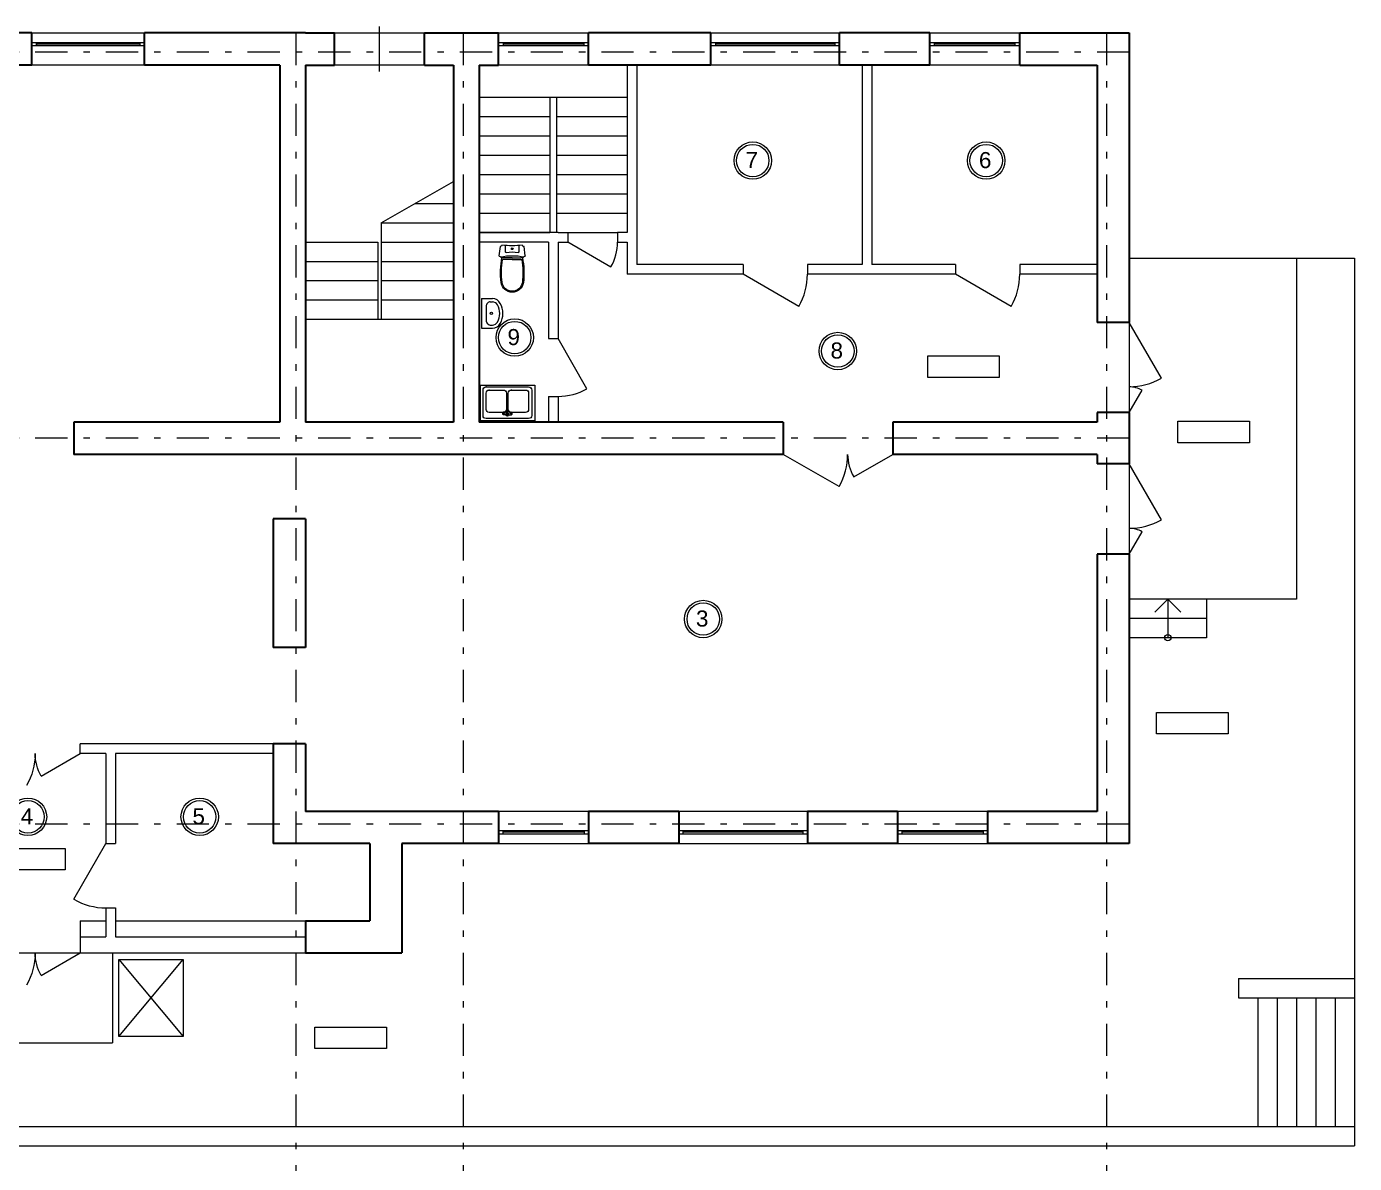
# Model space of a CAD drawing. Header units: metres. Extents: x 0 to 40.5, y 0.5 to 27.9.
# Drawn here: x 18.82 to 39.46, y 10.04 to 27.71 of the extents above; entities that cross this region are included whole.
import ezdxf
from ezdxf.enums import TextEntityAlignment as Align

# ---------------------------------------------------------------- set-up
doc = ezdxf.new("R2010")
doc.units = ezdxf.units.M
doc.header["$MEASUREMENT"] = 0
doc.linetypes.add('( Dashdot )', pattern=[1.001, 0.5, -0.25, 0.001, -0.25])
doc.styles.add('Style-Arial', font='arial.ttf')

# ---------------------------------------------------------------- blocks, each defined once
blk = doc.blocks.new('*U31')
at = {"color": 7, "linetype": 'Continuous', "lineweight": 13}
for radius in [0.291, 0.252]:
    blk.add_circle((0, 0), radius, dxfattribs=at)
at = {"color": 7, "linetype": 'Continuous', "lineweight": 13, "style": 'Style-Arial'}
blk.add_text('3', height=0.25, dxfattribs=at).set_placement((-0.113, 0.133), align=Align.TOP_LEFT)
blk = doc.blocks.new('*U32')
at = {"color": 7, "linetype": 'Continuous', "lineweight": 13}
for radius in [0.291, 0.252]:
    blk.add_circle((0, 0), radius, dxfattribs=at)
at = {"color": 7, "linetype": 'Continuous', "lineweight": 13, "style": 'Style-Arial'}
blk.add_text('4', height=0.25, dxfattribs=at).set_placement((-0.113, 0.133), align=Align.TOP_LEFT)
blk = doc.blocks.new('*U33')
at = {"color": 7, "linetype": 'Continuous', "lineweight": 13}
for radius in [0.291, 0.252]:
    blk.add_circle((0, 0), radius, dxfattribs=at)
at = {"color": 7, "linetype": 'Continuous', "lineweight": 13, "style": 'Style-Arial'}
blk.add_text('5', height=0.25, dxfattribs=at).set_placement((-0.113, 0.133), align=Align.TOP_LEFT)
blk = doc.blocks.new('*U34')
at = {"color": 7, "linetype": 'Continuous', "lineweight": 13}
for radius in [0.291, 0.252]:
    blk.add_circle((0, 0), radius, dxfattribs=at)
at = {"color": 7, "linetype": 'Continuous', "lineweight": 13, "style": 'Style-Arial'}
blk.add_text('6', height=0.25, dxfattribs=at).set_placement((-0.113, 0.133), align=Align.TOP_LEFT)
blk = doc.blocks.new('*U35')
at = {"color": 7, "linetype": 'Continuous', "lineweight": 13}
for radius in [0.291, 0.252]:
    blk.add_circle((0, 0), radius, dxfattribs=at)
at = {"color": 7, "linetype": 'Continuous', "lineweight": 13, "style": 'Style-Arial'}
blk.add_text('7', height=0.25, dxfattribs=at).set_placement((-0.113, 0.133), align=Align.TOP_LEFT)
blk = doc.blocks.new('*U37')
at = {"color": 7, "linetype": 'Continuous', "lineweight": 13}
for radius in [0.291, 0.252]:
    blk.add_circle((0, 0), radius, dxfattribs=at)
at = {"color": 7, "linetype": 'Continuous', "lineweight": 13, "style": 'Style-Arial'}
blk.add_text('8', height=0.25, dxfattribs=at).set_placement((-0.113, 0.133), align=Align.TOP_LEFT)
blk = doc.blocks.new('*U36')
at = {"color": 7, "linetype": 'Continuous', "lineweight": 13}
for radius in [0.291, 0.252]:
    blk.add_circle((0, 0), radius, dxfattribs=at)
at = {"color": 7, "linetype": 'Continuous', "lineweight": 13, "style": 'Style-Arial'}
blk.add_text('9', height=0.25, dxfattribs=at).set_placement((-0.113, 0.133), align=Align.TOP_LEFT)
blk = doc.blocks.new('SINK10')
at = {"color": 252, "linetype": 'Continuous', "lineweight": 13}
for p, q in [((-23, 0), (-23, -16.8)), ((23, 0), (-23, 0)), ((23, 0), (23, -16.8)), ((-17.9, -12.3), (-18, -13.4)), ((-18, -13.4), (-18, -16.8)), ((-17.5, -11.2), (-17.9, -12.3)), ((-16.8, -10.1), (-17.5, -11.2)), ((-15.9, -9.2), (-16.8, -10.1)), ((-14.8, -8.3), (-15.9, -9.2)), ((-13.6, -7.7), (-14.8, -8.3)), ((-12.2, -7.2), (-13.6, -7.7)), ((-10.7, -6.9), (-12.2, -7.2)), ((-9.1, -6.8), (-10.7, -6.9)), ((-9.1, -6.8), (-9.1, -6.8)), ((9.1, -6.8), (-9.1, -6.8)), ((9.1, -6.8), (9.1, -6.8)), ((10.7, -6.9), (9.1, -6.8)), ((12.2, -7.2), (10.7, -6.9)), ((13.6, -7.7), (12.2, -7.2)), ((14.8, -8.3), (13.6, -7.7)), ((15.9, -9.2), (14.8, -8.3)), ((16.8, -10.1), (15.9, -9.2)), ((17.5, -11.2), (16.8, -10.1)), ((17.9, -12.3), (17.5, -11.2)), ((18, -13.4), (17.9, -12.3)), ((18, -13.4), (18, -16.8))]:
    blk.add_line(p, q, dxfattribs=at)
for centre, radius, start, end in [((-9.1, -16.8), 13.9, 180, 241.5254), ((-9.1, -16.8), 8.89, 180, 241.5254), ((0, -15.2), 1.75, 0, 360), ((9.1, -16.8), 8.89, 298.4746, 360), ((9.1, -16.8), 13.9, 298.4746, 360), ((0, 0), 33, 241.5254, 298.4746), ((0, 0), 28, 241.5254, 298.4746)]:
    blk.add_arc(centre, radius, start, end, dxfattribs=at)
blk = doc.blocks.new('ун2')
at = {"color": 252, "linetype": 'Continuous', "lineweight": 13}
for p, q in [((-0.131, -0.114), (-0.131, 0.006)), ((0.131, -0.114), (0.131, 0.006)), ((-0.25, -0.194), (-0.229, -0.012)), ((0, -0.235), (-0.168, -0.235)), ((0, -0.235), (0.168, -0.235)), ((0.25, -0.194), (0.229, -0.012)), ((0, -0.266), (-0.184, -0.266)), ((0, -0.266), (0.184, -0.266))]:
    blk.add_line(p, q, dxfattribs=at)
at = {"color": 252, "linetype": 'Continuous', "lineweight": 13, "extrusion": (0, 0, -1)}
blk.add_circle((0, -0.058), 0.0157, dxfattribs=at)
at = {"color": 252, "linetype": 'Continuous', "lineweight": 13}
for centre, radius, start, end in [((-0.225, 0.014), 0.0259, 262.0147, 1.5137), ((0, 1.373), 1.373, 261.6431, 278.3569), ((0.225, 0.014), 0.0258, 178.1572, 278.1058), ((-0.226, -0.192), 0.0242, 185.3126, 270.5398), ((0, -1.267), 1.076, 77.8721, 102.1279), ((1.292, -0.524), 1.518, 168.8327, 186.9654), ((-0.169, -0.152), 0.0829, 229.7034, 270.7895), ((-0.115, -0.115), 0.0166, 175.2998, 270.088), ((0, -0.594), 0.477, 76.0614, 103.9386), ((0.115, -0.115), 0.0166, 269.912, 4.7002), ((0.169, -0.152), 0.0829, 269.2105, 310.2966), ((-1.292, -0.524), 1.518, 353.0346, 11.1673), ((0.226, -0.192), 0.0242, 269.4602, 354.6874), ((1.29, -0.524), 1.497, 170.087, 187.0749), ((-1.29, -0.524), 1.497, 352.9251, 9.913), ((0, -0.679), 0.217, 187.7539, 269.9084), ((0, -0.679), 0.198, 188.5249, 269.9084), ((0, -0.679), 0.198, 270.0916, 351.4751), ((0, -0.679), 0.217, 270.0916, 352.2461)]:
    blk.add_arc(centre, radius, start, end, dxfattribs=at)
blk = doc.blocks.new('SINK4')
at = {"color": 252, "linetype": 'Continuous', "lineweight": 13}
for p, q in [((-45, 0), (45, 0)), ((-45, -60), (-45, 0)), ((45, -60), (45, 0)), ((-45, -2), (45, -2)), ((-40, -10), (-40, -52)), ((35, -5), (-35, -5)), ((-35, -20), (-35, -47)), ((-6.5, -15), (-30, -15)), ((-7.4, -12), (-7.5, -12.3)), ((-7.5, -12.3), (-7.5, -12.8)), ((-7.5, -12.8), (-7.4, -13.4)), ((-7.1, -11.4), (-7.4, -12)), ((-7.2, -11.9), (-7.4, -12)), ((-7.4, -13.4), (-7.3, -14)), ((-7.3, -14), (-7.1, -14.5)), ((-7, -11.9), (-7.2, -11.9)), ((-6.9, -11.3), (-7.1, -11.4)), ((-7.1, -14.5), (-6.9, -15.1)), ((-6.8, -12.1), (-7, -11.9)), ((-3, -11.2), (-6.9, -11.3)), ((-6.6, -11.3), (-6.9, -11.3)), ((-6.9, -15.1), (-6.6, -15.5)), ((-6.5, -12.5), (-6.8, -12.1)), ((-6.3, -11.6), (-6.6, -11.3)), ((-6.6, -15.5), (-6.4, -15.7)), ((-6.3, -13), (-6.5, -12.5)), ((-6.4, -15.7), (-6.2, -15.7)), ((-5.9, -16), (-6.4, -15.7)), ((-6, -12.1), (-6.3, -11.6)), ((-6.1, -13.6), (-6.3, -13)), ((-6.2, -15.7), (-6, -15.6)), ((-6, -14.2), (-6.1, -13.6)), ((-5.7, -12.7), (-6, -12.1)), ((-5.9, -14.8), (-6, -14.2)), ((-6, -15.6), (-5.9, -15.3)), ((-5.9, -15.3), (-5.9, -14.8)), ((-5.9, -16), (-5.6, -16.1)), ((-5.5, -13.5), (-5.7, -12.7)), ((-2.2, -14.1), (-5.6, -16.1)), ((-5.6, -16.1), (-5.4, -15.9)), ((-5.3, -14.2), (-5.5, -13.5)), ((-5.4, -15.9), (-5.3, -15.5)), ((-5.3, -14.9), (-5.3, -14.2)), ((-5.3, -15.5), (-5.3, -14.9)), ((-2.8, -11.3), (-3, -11.2)), ((-2.6, -11.4), (-2.8, -11.3)), ((-2.3, -10.4), (-2.7, -11.1)), ((-2.7, -11.1), (-2.7, -11.4)), ((-1.9, -11.3), (-2.6, -11.5)), ((-2.4, -11.7), (-2.6, -11.4)), ((-2.3, -12.1), (-2.4, -11.7)), ((-1.6, -9.7), (-2.3, -10.4)), ((-2.1, -12.6), (-2.3, -12.1)), ((-2.2, -14.1), (-2.1, -14)), ((-2, -13), (-2.1, -12.6)), ((-2.1, -14), (-2, -13.8)), ((-2, -13.4), (-2, -13)), ((-2, -13.8), (-2, -13.4)), ((-1.3, -13.6), (-2, -13.8)), ((-2, -13.9), (-1.6, -14.3)), ((-0.9, -9.3), (-1.6, -9.7)), ((-1.6, -14.3), (-0.9, -14.7)), ((-1.2, -11.1), (-1.5, -12)), ((-1.5, -12), (-1.2, -12.9)), ((-1.5, -47), (-1.5, -20)), ((-0.5, -10.6), (-1.2, -11.1)), ((-1.2, -12.9), (-0.9, -13.1)), ((-0.8, -11.4), (-1, -12)), ((-1, -12), (-0.9, -12.5)), ((0, -9.2), (-0.9, -9.3)), ((-0.7, -11.5), (-0.9, -12)), ((-0.9, -12), (-0.9, -32)), ((-0.9, -14.7), (-0.9, -14.7)), ((-0.3, -11), (-0.8, -11.4)), ((-0.3, -11.2), (-0.7, -11.5)), ((0.5, -10.6), (-0.5, -10.6)), ((0.3, -11), (-0.3, -11)), ((0.3, -11.2), (-0.3, -11.2)), ((0.9, -9.3), (0, -9.2)), ((0.8, -11.4), (0.3, -11)), ((0.7, -11.5), (0.3, -11.2)), ((1.2, -11.1), (0.5, -10.6)), ((0.8, -12), (0.7, -11.5)), ((1, -12), (0.8, -11.4)), ((0.8, -12.5), (1, -12)), ((0.8, -12), (0.8, -32)), ((0.8, -13.1), (1.2, -12.9)), ((0.8, -14.7), (0.9, -14.7)), ((1.6, -9.7), (0.9, -9.3)), ((0.9, -14.7), (1.6, -14.3)), ((1.5, -12), (1.2, -11.1)), ((1.2, -12.9), (1.5, -12)), ((1.3, -13.6), (2, -13.8)), ((1.5, -20), (1.5, -47)), ((2.3, -10.4), (1.6, -9.7)), ((1.6, -14.3), (2, -13.9)), ((1.9, -11.3), (2.6, -11.5)), ((2.1, -12.6), (2, -13)), ((2, -13), (2, -13.4)), ((2, -13.4), (2, -13.8)), ((2, -13.8), (2.1, -14)), ((2.3, -12.1), (2.1, -12.6)), ((2.1, -14), (2.2, -14.1)), ((2.2, -14.1), (5.6, -16.1)), ((2.7, -11.1), (2.3, -10.4)), ((2.4, -11.7), (2.3, -12.1)), ((2.6, -11.4), (2.4, -11.7)), ((2.8, -11.3), (2.6, -11.4)), ((2.7, -11.4), (2.7, -11.1)), ((3, -11.2), (2.8, -11.3)), ((3, -11.2), (6.9, -11.3)), ((5.5, -13.5), (5.3, -14.2)), ((5.3, -14.2), (5.3, -14.9)), ((5.3, -14.9), (5.3, -15.5)), ((5.3, -15.5), (5.4, -15.9)), ((5.4, -15.9), (5.6, -16.1)), ((5.7, -12.7), (5.5, -13.5)), ((5.6, -16.1), (5.9, -16)), ((6, -12.1), (5.7, -12.7)), ((6, -14.2), (5.9, -14.8)), ((5.9, -14.8), (5.9, -15.3)), ((5.9, -15.3), (6, -15.6)), ((5.9, -16), (6.4, -15.7)), ((6.3, -11.6), (6, -12.1)), ((6.1, -13.6), (6, -14.2)), ((6, -15.6), (6.2, -15.7)), ((6.3, -13), (6.1, -13.6)), ((6.2, -15.7), (6.4, -15.7)), ((6.6, -11.3), (6.3, -11.6)), ((6.5, -12.5), (6.3, -13)), ((6.4, -15.7), (6.6, -15.5)), ((6.8, -12.1), (6.5, -12.5)), ((30, -15), (6.5, -15)), ((6.9, -11.3), (6.6, -11.3)), ((6.6, -15.5), (6.9, -15.1)), ((7, -11.9), (6.8, -12.1)), ((7.1, -11.4), (6.9, -11.3)), ((6.9, -15.1), (7.1, -14.5)), ((7.2, -11.9), (7, -11.9)), ((7.1, -11.4), (7.4, -12)), ((7.1, -14.5), (7.3, -14)), ((7.4, -12), (7.2, -11.9)), ((7.3, -14), (7.4, -13.4)), ((7.5, -12.3), (7.4, -12)), ((7.4, -13.4), (7.5, -12.8)), ((7.5, -12.8), (7.5, -12.3)), ((35, -47), (35, -20)), ((40, -52), (40, -10)), ((-1.1, -32), (-0.9, -31.4)), ((-0.9, -32.6), (-1.1, -32)), ((-0.7, -32.5), (-0.9, -32)), ((-0.3, -32.9), (-0.9, -32.6)), ((-0.9, -32.6), (-0.7, -33)), ((-0.3, -32.8), (-0.7, -32.5)), ((-0.3, -33.3), (-0.7, -33)), ((0.3, -32.8), (-0.3, -32.8)), ((0.3, -32.9), (-0.3, -32.9)), ((0.3, -33.3), (-0.3, -33.3)), ((0.7, -32.5), (0.3, -32.8)), ((0.8, -32.6), (0.3, -32.9)), ((0.7, -33), (0.3, -33.3)), ((0.8, -32), (0.7, -32.5)), ((0.8, -32.6), (0.7, -33)), ((0.8, -31.4), (1, -32)), ((1, -32), (0.8, -32.6)), ((-45, -60), (45, -60)), ((-35, -57), (35, -57)), ((-30, -52), (-6.5, -52)), ((6.5, -52), (30, -52))]:
    blk.add_line(p, q, dxfattribs=at)
for centre, start, end in [((-35, -10), 90, 180), ((-30, -20), 90, 180), ((-6.5, -20), 0, 90), ((6.5, -20), 90, 180), ((30, -20), 0, 90), ((35, -10), 0, 90), ((-35, -52), 180, 270), ((-30, -47), 180, 270), ((-6.5, -47), 270, 0), ((6.5, -47), 180, 270), ((30, -47), 270, 0), ((35, -52), 270, 0)]:
    blk.add_arc(centre, 5, start, end, dxfattribs=at)
for p in [(-35, -57), (-30, -52), (6.5, -52)]:
    blk.add_point(p, dxfattribs=at)

msp = doc.modelspace()

# ---------------------------------------------------------------- linework, layer by layer
at = {"lineweight": 0}
for p, q in [((24.307, 27.013), (24.307, 27.713)), ((24.332, 24.663), (25.457, 25.306)), ((24.857, 24.963), (25.457, 24.963)), ((24.332, 24.663), (25.457, 24.663)), ((24.332, 24.363), (25.457, 24.363)), ((23.157, 24.063), (24.282, 24.063)), ((24.332, 24.063), (25.457, 24.063)), ((35.957, 24.113), (39.457, 24.113)), ((39.457, 24.113), (39.457, 10.313)), ((23.157, 23.763), (24.282, 23.763)), ((24.332, 23.763), (25.457, 23.763)), ((23.157, 23.463), (24.282, 23.463)), ((24.332, 23.463), (25.457, 23.463)), ((37.657, 12.913), (39.457, 12.913)), ((37.657, 12.913), (37.657, 12.613)), ((37.657, 12.613), (39.457, 12.613)), ((37.957, 12.613), (37.957, 10.613)), ((38.257, 12.613), (38.257, 10.613)), ((38.557, 12.613), (38.557, 10.613)), ((38.857, 12.613), (38.857, 10.613)), ((39.157, 12.613), (39.157, 10.613)), ((3.485, 10.613), (39.457, 10.613)), ((3.485, 10.313), (39.457, 10.313))]:
    msp.add_line(p, q, dxfattribs=at)
at = {"color": 7, "linetype": 'Continuous', "lineweight": 30}
for p, q in [((18.907, 27.613), (17.407, 27.613)), ((23.157, 27.613), (23.607, 27.613)), ((25.007, 27.613), (26.157, 27.613)), ((34.257, 27.613), (35.957, 27.613)), ((18.907, 27.113), (17.407, 27.113)), ((23.157, 27.113), (23.607, 27.113)), ((25.007, 27.113), (25.457, 27.113)), ((25.857, 27.113), (26.157, 27.113)), ((34.257, 27.113), (35.457, 27.113)), ((22.757, 21.563), (19.557, 21.563)), ((30.582, 21.563), (30.582, 21.063)), ((23.157, 20.063), (22.657, 20.063)), ((35.957, 19.513), (35.957, 15.013)), ((23.157, 16.563), (22.657, 16.563)), ((24.157, 15.013), (24.157, 13.813))]:
    msp.add_line(p, q, dxfattribs=at)
at = {"lineweight": 30}
for p, q in [((18.907, 27.113), (18.907, 27.613)), ((23.157, 27.613), (20.657, 27.613)), ((20.657, 27.113), (20.657, 27.613)), ((23.607, 27.113), (23.607, 27.613)), ((25.007, 27.113), (25.007, 27.613)), ((26.157, 27.113), (26.157, 27.613)), ((27.557, 27.113), (27.557, 27.613)), ((29.457, 27.613), (27.557, 27.613)), ((29.457, 27.113), (29.457, 27.613)), ((31.457, 27.113), (31.457, 27.613)), ((32.857, 27.613), (31.457, 27.613)), ((32.857, 27.113), (32.857, 27.613)), ((34.257, 27.113), (34.257, 27.613)), ((35.957, 27.613), (35.957, 23.113)), ((22.757, 27.113), (20.657, 27.113)), ((22.757, 27.113), (22.757, 21.563)), ((23.157, 27.113), (23.157, 21.563)), ((25.457, 27.113), (25.457, 21.563)), ((25.857, 27.113), (25.857, 21.563)), ((29.457, 27.113), (27.557, 27.113)), ((32.857, 27.113), (31.457, 27.113)), ((35.457, 27.113), (35.457, 23.113)), ((35.957, 23.113), (35.457, 23.113)), ((35.957, 21.713), (35.457, 21.713)), ((35.457, 21.713), (35.457, 21.563)), ((35.957, 21.713), (35.957, 20.913)), ((19.557, 21.563), (19.557, 21.063)), ((25.457, 21.563), (23.157, 21.563)), ((30.582, 21.563), (25.857, 21.563)), ((35.457, 21.563), (32.282, 21.563)), ((32.282, 21.563), (32.282, 21.063)), ((30.582, 21.063), (19.557, 21.063)), ((35.457, 21.063), (32.282, 21.063)), ((35.457, 21.063), (35.457, 20.913)), ((35.957, 20.913), (35.457, 20.913)), ((22.657, 20.063), (22.657, 18.063)), ((23.157, 20.063), (23.157, 18.063)), ((35.957, 19.513), (35.457, 19.513)), ((35.457, 19.513), (35.457, 15.513)), ((23.157, 18.063), (22.657, 18.063)), ((22.657, 16.563), (22.657, 15.013)), ((23.157, 16.563), (23.157, 15.513)), ((26.157, 15.513), (23.157, 15.513)), ((26.157, 15.513), (26.157, 15.013)), ((27.557, 15.513), (27.557, 15.013)), ((28.957, 15.513), (27.557, 15.513)), ((28.957, 15.513), (28.957, 15.013)), ((30.957, 15.513), (30.957, 15.013)), ((32.357, 15.513), (30.957, 15.513)), ((32.357, 15.513), (32.357, 15.013)), ((35.457, 15.513), (33.757, 15.513)), ((33.757, 15.513), (33.757, 15.013)), ((24.157, 15.013), (22.657, 15.013)), ((26.157, 15.013), (24.657, 15.013)), ((24.657, 15.013), (24.657, 13.313)), ((28.957, 15.013), (27.557, 15.013)), ((32.357, 15.013), (30.957, 15.013)), ((35.957, 15.013), (33.757, 15.013)), ((23.157, 13.813), (23.157, 13.313)), ((23.157, 13.813), (24.157, 13.813)), ((23.157, 13.313), (24.657, 13.313))]:
    msp.add_line(p, q, dxfattribs=at)
at = {"color": 1, "linetype": '( Dashdot )', "lineweight": 0}
for p, q in [((23.007, 27.613), (23.007, 9.355)), ((25.607, 27.613), (25.607, 9.355)), ((35.607, 27.613), (35.607, 9.355)), ((35.957, 27.313), (2.669, 27.313)), ((35.957, 21.313), (2.669, 21.313)), ((35.957, 15.313), (2.669, 15.313))]:
    msp.add_line(p, q, dxfattribs=at)
at = {"color": 7, "linetype": 'Continuous', "lineweight": 0}
for p, q in [((20.587, 27.438), (18.977, 27.438)), ((27.487, 27.438), (26.227, 27.438)), ((31.387, 27.438), (29.527, 27.438)), ((34.187, 27.438), (32.927, 27.438)), ((25.857, 26.313), (26.957, 26.313)), ((27.057, 26.313), (28.157, 26.313)), ((25.857, 26.013), (26.957, 26.013)), ((27.057, 26.013), (28.157, 26.013)), ((25.857, 25.713), (26.957, 25.713)), ((27.057, 25.713), (28.157, 25.713)), ((25.857, 25.413), (26.957, 25.413)), ((27.057, 25.413), (28.157, 25.413)), ((25.857, 25.113), (26.957, 25.113)), ((27.057, 25.113), (28.157, 25.113)), ((25.857, 24.813), (26.957, 24.813)), ((27.057, 24.813), (28.157, 24.813)), ((25.857, 24.513), (26.957, 24.513)), ((35.957, 23.113), (35.957, 21.713)), ((35.957, 20.913), (35.957, 19.513)), ((37.157, 18.513), (35.957, 18.513)), ((27.487, 15.188), (26.227, 15.188)), ((30.887, 15.188), (29.027, 15.188)), ((33.687, 15.188), (32.427, 15.188)), ((19.657, 13.813), (19.657, 13.563)), ((19.657, 13.813), (20.057, 13.813)), ((20.207, 13.813), (23.157, 13.813)), ((17.957, 13.313), (19.657, 13.313))]:
    msp.add_line(p, q, dxfattribs=at)
at = {"lineweight": 13}
for p, q in [((28.157, 27.113), (28.157, 24.513)), ((28.307, 27.113), (28.307, 24.363)), ((27.057, 26.613), (27.057, 24.513)), ((24.332, 24.663), (24.332, 23.163)), ((23.157, 24.363), (24.282, 24.363)), ((24.282, 24.363), (24.282, 23.163)), ((26.932, 24.363), (26.932, 22.863)), ((27.082, 24.363), (27.232, 24.363)), ((27.082, 24.363), (27.082, 22.863)), ((27.232, 24.513), (27.232, 24.363)), ((27.232, 24.513), (28.007, 24.513)), ((28.007, 24.513), (28.007, 24.363)), ((28.157, 24.513), (28.007, 24.513)), ((28.007, 24.363), (28.157, 24.363)), ((23.157, 23.163), (25.457, 23.163)), ((26.932, 21.963), (27.082, 21.963)), ((26.932, 21.963), (26.932, 21.563)), ((27.082, 21.963), (27.082, 21.563))]:
    msp.add_line(p, q, dxfattribs=at)
at = {"color": 7, "linetype": 'Continuous', "lineweight": 13}
for p, q in [((31.807, 27.113), (31.807, 24.013)), ((31.957, 27.113), (31.957, 24.013)), ((25.857, 26.613), (28.157, 26.613)), ((26.957, 26.613), (26.957, 24.513)), ((27.082, 24.513), (25.857, 24.513)), ((26.932, 24.363), (25.857, 24.363)), ((27.082, 24.513), (27.232, 24.513)), ((27.903, 23.975), (27.232, 24.363)), ((28.157, 24.363), (28.157, 23.863)), ((28.307, 24.363), (28.307, 24.013)), ((29.957, 24.013), (28.307, 24.013)), ((29.957, 24.013), (29.957, 23.863)), ((31.807, 24.013), (30.957, 24.013)), ((30.957, 24.013), (30.957, 23.863)), ((33.257, 24.013), (31.957, 24.013)), ((33.257, 24.013), (33.257, 23.863)), ((35.457, 24.013), (34.257, 24.013)), ((34.257, 24.013), (34.257, 23.863)), ((35.957, 24.113), (38.557, 24.113)), ((38.557, 24.113), (38.557, 18.813)), ((29.957, 23.863), (28.157, 23.863)), ((30.823, 23.363), (29.957, 23.863)), ((33.257, 23.863), (30.957, 23.863)), ((34.123, 23.363), (33.257, 23.863)), ((35.457, 23.863), (34.257, 23.863)), ((36.457, 22.247), (35.957, 23.113)), ((26.932, 22.863), (27.082, 22.863)), ((27.532, 22.083), (27.082, 22.863)), ((35.957, 21.713), (36.157, 22.059)), ((31.448, 20.563), (30.582, 21.063)), ((31.676, 20.713), (32.282, 21.063)), ((36.457, 20.047), (35.957, 20.913)), ((35.957, 19.513), (36.157, 19.859)), ((38.557, 18.813), (35.957, 18.813)), ((36.355, 18.611), (36.557, 18.813)), ((36.557, 18.813), (36.557, 18.213)), ((36.759, 18.611), (36.557, 18.813)), ((37.157, 18.813), (37.157, 18.213)), ((37.157, 18.213), (35.957, 18.213)), ((22.657, 16.563), (19.657, 16.563)), ((19.657, 16.413), (19.657, 16.563)), ((20.057, 16.413), (19.657, 16.413)), ((20.057, 16.413), (20.057, 15.013)), ((22.657, 16.413), (20.207, 16.413)), ((20.207, 16.413), (20.207, 15.013)), ((19.557, 14.147), (20.057, 15.013)), ((20.057, 15.013), (20.207, 15.013)), ((20.057, 14.013), (20.207, 14.013)), ((20.057, 14.013), (20.057, 13.563)), ((20.207, 14.013), (20.207, 13.563)), ((19.657, 13.563), (20.057, 13.563)), ((19.657, 13.563), (19.657, 13.313)), ((20.207, 13.563), (23.157, 13.563)), ((19.657, 13.313), (23.157, 13.313)), ((20.157, 13.313), (20.157, 11.913)), ((20.257, 13.213), (21.257, 12.013)), ((20.257, 12.013), (21.257, 13.213)), ((17.057, 11.913), (20.157, 11.913))]:
    msp.add_line(p, q, dxfattribs=at)
at = {"color": 7, "lineweight": 13}
for p, q in [((19.051, 16.063), (19.657, 16.413)), ((19.051, 12.963), (19.657, 13.313))]:
    msp.add_line(p, q, dxfattribs=at)
at = {"color": 7, "linetype": 'Continuous', "lineweight": 0, "flags": 128}
for points in [[(20.657, 27.113), (18.907, 27.113), (18.907, 27.613), (20.657, 27.613), (20.657, 27.113)], [(20.657, 27.413), (18.977, 27.413), (18.977, 27.463), (20.657, 27.463), (20.657, 27.413)], [(27.557, 27.113), (26.157, 27.113), (26.157, 27.613), (27.557, 27.613), (27.557, 27.113)], [(27.557, 27.413), (26.157, 27.413), (26.157, 27.463), (27.557, 27.463), (27.557, 27.413)], [(31.457, 27.113), (29.457, 27.113), (29.457, 27.613), (31.457, 27.613), (31.457, 27.113)], [(31.457, 27.413), (29.457, 27.413), (29.457, 27.463), (31.457, 27.463), (31.457, 27.413)], [(34.257, 27.113), (32.857, 27.113), (32.857, 27.613), (34.257, 27.613), (34.257, 27.113)], [(34.257, 27.413), (32.857, 27.413), (32.857, 27.463), (34.257, 27.463), (34.257, 27.413)], [(27.557, 15.513), (26.157, 15.513), (26.157, 15.013), (27.557, 15.013), (27.557, 15.513)], [(30.957, 15.513), (28.957, 15.513), (28.957, 15.013), (30.957, 15.013), (30.957, 15.513)], [(33.757, 15.513), (32.357, 15.513), (32.357, 15.013), (33.757, 15.013), (33.757, 15.513)], [(27.557, 15.213), (26.157, 15.213), (26.157, 15.163), (27.557, 15.163), (27.557, 15.213)], [(30.957, 15.213), (28.957, 15.213), (28.957, 15.163), (30.957, 15.163), (30.957, 15.213)], [(33.757, 15.213), (32.357, 15.213), (32.357, 15.163), (33.757, 15.163), (33.757, 15.213)]]:
    msp.add_lwpolyline(points, close=True, dxfattribs=at)
at = {"color": 7, "linetype": 'Continuous', "lineweight": 13, "flags": 128}
for points in [[(18.977, 27.413), (18.907, 27.413), (18.907, 27.463), (18.977, 27.463), (18.977, 27.413)], [(20.657, 27.413), (20.587, 27.413), (20.587, 27.463), (20.657, 27.463), (20.657, 27.413)], [(26.227, 27.413), (26.157, 27.413), (26.157, 27.463), (26.227, 27.463), (26.227, 27.413)], [(27.557, 27.413), (27.487, 27.413), (27.487, 27.463), (27.557, 27.463), (27.557, 27.413)], [(29.527, 27.413), (29.457, 27.413), (29.457, 27.463), (29.527, 27.463), (29.527, 27.413)], [(31.457, 27.413), (31.387, 27.413), (31.387, 27.463), (31.457, 27.463), (31.457, 27.413)], [(32.927, 27.413), (32.857, 27.413), (32.857, 27.463), (32.927, 27.463), (32.927, 27.413)], [(34.257, 27.413), (34.187, 27.413), (34.187, 27.463), (34.257, 27.463), (34.257, 27.413)], [(32.827, 22.592), (33.938, 22.592), (33.938, 22.257), (32.827, 22.257), (32.827, 22.592)], [(36.715, 21.58), (37.826, 21.58), (37.826, 21.244), (36.715, 21.244), (36.715, 21.58)], [(36.384, 17.052), (37.494, 17.052), (37.494, 16.717), (36.384, 16.717), (36.384, 17.052)], [(26.227, 15.213), (26.157, 15.213), (26.157, 15.163), (26.227, 15.163), (26.227, 15.213)], [(27.557, 15.213), (27.487, 15.213), (27.487, 15.163), (27.557, 15.163), (27.557, 15.213)], [(29.027, 15.213), (28.957, 15.213), (28.957, 15.163), (29.027, 15.163), (29.027, 15.213)], [(30.957, 15.213), (30.887, 15.213), (30.887, 15.163), (30.957, 15.163), (30.957, 15.213)], [(32.427, 15.213), (32.357, 15.213), (32.357, 15.163), (32.427, 15.163), (32.427, 15.213)], [(33.757, 15.213), (33.687, 15.213), (33.687, 15.163), (33.757, 15.163), (33.757, 15.213)], [(18.313, 14.938), (19.424, 14.938), (19.424, 14.603), (18.313, 14.603), (18.313, 14.938)], [(20.257, 13.213), (21.257, 13.213), (21.257, 12.013), (20.257, 12.013), (20.257, 13.213)], [(23.305, 12.161), (24.416, 12.161), (24.416, 11.825), (23.305, 11.825), (23.305, 12.161)]]:
    msp.add_lwpolyline(points, close=True, dxfattribs=at)
at = {"lineweight": 0, "flags": 128}
msp.add_lwpolyline([(23.607, 27.613), (25.007, 27.613), (25.007, 27.113), (23.607, 27.113), (23.607, 27.613)], close=True, dxfattribs=at)
at = {"color": 7, "linetype": 'Continuous', "lineweight": 13}
msp.add_circle((36.557, 18.213), 0.049, dxfattribs=at)
at = {"color": 7, "linetype": 'Continuous', "lineweight": 0}
for centre, radius, start, end in [((27.232, 24.363), 0.775, 330, 0), ((29.957, 23.863), 1, 330, 0), ((33.257, 23.863), 1, 330, 0), ((27.082, 22.863), 0.9, 270, 300), ((35.957, 23.113), 1, 270, 300), ((35.957, 21.713), 0.4, 60, 90), ((30.582, 21.063), 1, 330, 0), ((32.282, 21.063), 0.7, 180, 210), ((35.957, 20.913), 1, 270, 300), ((35.957, 19.513), 0.4, 60, 90), ((20.057, 15.013), 1, 240, 270)]:
    msp.add_arc(centre, radius, start, end, dxfattribs=at)
at = {"color": 7, "linetype": 'Continuous', "lineweight": 0, "extrusion": (0, 0, -1)}
for centre, radius, start, end in [((-17.957, 16.413), 1, 180, 210), ((-19.657, 16.413), 0.7, 330, 0), ((-17.957, 13.313), 1, 180, 210), ((-19.657, 13.313), 0.7, 330, 0)]:
    msp.add_arc(centre, radius, start, end, dxfattribs=at)

# ---------------------------------------------------------------- block references
at = {"color": 7, "linetype": 'Continuous', "lineweight": 13}
for name, p in [('*U35', (30.108, 25.629)), ('*U34', (33.735, 25.629)), ('*U36', (26.409, 22.878)), ('*U37', (31.429, 22.669)), ('*U31', (29.338, 18.503)), ('*U32', (18.845, 15.429)), ('*U33', (21.514, 15.429))]:
    msp.add_blockref(name, p, dxfattribs=at)
at = {"color": 252, "linetype": 'Continuous', "lineweight": 13, "extrusion": (0, 0, -1), "xscale": 0.8056611058123733, "yscale": 0.8056611058123733, "zscale": 0.8056611058123733}
msp.add_blockref('ун2', (-26.37, 24.305), dxfattribs=at)
at = {"color": 252, "linetype": 'Continuous', "lineweight": 13, "xscale": 0.01, "yscale": 0.01, "zscale": 0.01, "rotation": 89.99999999999991}
msp.add_blockref('SINK10', (25.895, 23.253), dxfattribs=at)
at = {"color": 252, "linetype": 'Continuous', "lineweight": 13, "extrusion": (0, 0, -1), "xscale": 0.0094444444444444, "yscale": 0.0094444444444444, "zscale": 0.0094444444444444, "rotation": 180}
msp.add_blockref('SINK4', (-26.295, 21.572), dxfattribs=at)

doc.saveas('drawing.dxf')
